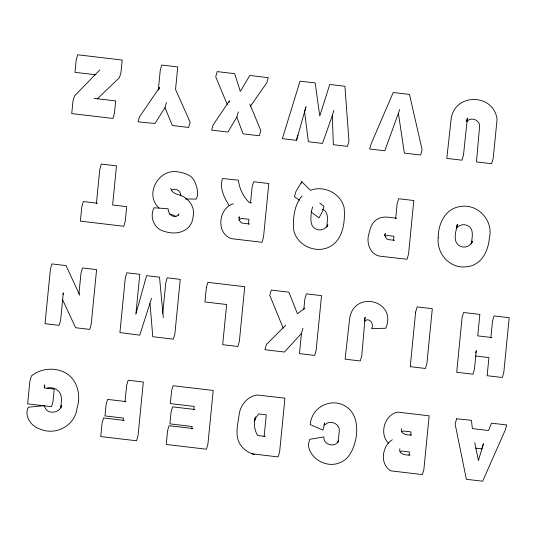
<?xml version="1.0" encoding="UTF-8"?>
<svg xmlns="http://www.w3.org/2000/svg" width="536" height="536" viewBox="0 0 536 536"><rect width="100%" height="100%" fill="white"/><g stroke="black" fill="none" stroke-linecap="round" stroke-linejoin="round"><path stroke-width="0.8" d="M311.443 211.298C310.913 217.361 309.158 226.641 316.635 229.348C320.836 230.996 326.136 229.066 327.838 224.772L327.409 226.252M326.886 227.083C326.953 221.234 329.6 212.43 322.645 209.254M60.602 407.856C61.419 401.96 63.02 394.201 57.319 390.081C54.417 387.87 50.518 387.106 47.007 388.104M78.953 293.808L80.996 273.132L82.49 267.946L96.594 269.615L91.214 324.206L89.713 329.392L75.609 327.724L62.504 299.557M96.433 203.392L99.796 169.249L101.297 164.063L116.48 165.859L112.627 205L126.697 206.662L125.277 221.087L123.783 226.272L80.387 221.14L81.807 206.722L83.308 201.536L97.438 203.204M123.173 420.593L123.421 418.1L104.976 415.916L106.094 404.586L107.589 399.4L126.034 401.578M125.022 401.839L126.637 385.418L128.138 380.232L143.326 382.027L138.047 435.594L136.546 440.78L100.748 436.545L102.068 423.152L103.562 417.966L124.178 420.405M135.863 314.337L139.802 274.325L126.791 272.784L125.29 277.97L119.91 332.568L139.742 335.174L151.541 298.344M158.294 90.216L160.264 70.216L161.758 65.03L177.758 66.926L175.54 89.418L190.139 122.268L188.639 127.454L172.371 125.531L164.974 107.682L166.468 102.497M162.716 313.654L165.738 283.015L167.232 277.829L180.25 279.37L174.87 333.962L173.376 339.147L152.76 336.709L150.047 303.53M191.868 428.894L192.102 426.495L169.912 423.869L171.078 412.037L172.572 406.851L194.87 409.484M193.865 409.725L194.186 406.429L170.321 403.608L171.574 390.905L173.074 385.719L213.207 390.463L207.928 444.029L206.434 449.215L166.294 444.471L167.527 430.884L169.021 425.698L192.886 428.519M248.443 224.215L248.932 219.284L241.334 218.387L238.761 220.129M250.526 203.097L252.121 186.917L253.615 181.731L268.804 183.526L263.524 237.093L262.03 242.279L231.653 238.688C215.613 233.656 218.407 207.988 233.374 203.78M264.127 436.713L266.291 414.804L258.694 413.906L255.906 417.785L254.278 421.39M302.954 328.253L301.46 333.439L299.47 353.626L314.659 355.422L316.153 350.236L321.533 295.638L306.351 293.842L304.85 299.028L303.838 309.305M393.571 240.115L393.953 236.255L387.26 235.465L385.438 236.349M395.689 218.601L397.136 203.921L398.637 198.735L413.819 200.531L408.539 254.098L407.045 259.283L381.297 256.329C370.162 255.484 365.78 242.775 369.056 233.321C370.249 227.947 372.131 222.005 377.324 219.204C383.2 215.546 390.362 217.576 396.707 218.306M410.677 435.198L410.998 431.902L403.407 431.004L401.632 431.681M409.082 455.252L409.41 451.955L401.812 451.057L400.037 451.734M490.875 337.747L492.517 321.124L494.011 315.939L509.2 317.734L503.82 372.326L502.319 377.512L487.137 375.716L488.926 357.572L475.566 355.998M471.198 243.981C472.055 237.91 474.648 228.483 467.137 225.368C463.332 223.72 458.273 224.999 456.283 228.792M337.801 442.736C338.457 438.924 338.94 435.078 339.255 431.225C340.353 423.936 330.183 419.346 325.198 424.606M401.437 428.653C399.896 434.428 407.789 435.299 411.682 434.957M399.843 448.706C398.308 454.481 406.194 455.359 410.094 455.01M136.157 313.071L146.596 275.645L159.507 277.166L163.312 317.58M333.801 110.45L332.307 115.629L333.345 144.7L347.449 146.362L348.949 141.176L344.929 86.269L329.74 84.474L319.764 115.997L315.181 82.953L300.019 81.157L282.365 138.67L296.462 140.338L306.049 106.584M62.886 294.371L63.315 292.884L60.622 320.186L59.128 325.372L45.024 323.704L50.404 269.106L51.905 263.92L66.002 265.588L79.797 295.242M44.12 387.113L44.763 384.888L44.461 387.977L54.223 389.136L53.004 401.491L51.51 406.677L27.644 403.856L29.875 381.197L31.369 376.011C39.054 369.673 49.895 367.642 59.429 370.376C75.77 374.657 81.954 392.922 77.063 407.976C75.415 425.122 56.441 435.788 40.763 429.316C31.671 427.025 23.752 416.452 28.294 407.206L44.495 405.625C45.821 415.092 60.025 413.819 61.68 405.209L61.037 407.427M159.112 89.01L159.54 87.529L139.588 116.674L138.087 121.86L155.011 123.481L164.974 107.682M178.475 215.472L178.903 213.991C174.924 219.887 167.869 214.413 168.13 208.772L154.08 207.767C149.243 216.845 154.12 229.16 164.445 231.378C177.121 235.733 192.143 231.237 193.161 216.001C195.339 206.97 188.511 198.374 180.404 195.231C176.599 194.166 171.466 193.081 170.723 188.377M228.966 102.329L229.395 100.848L213.12 124.948L211.62 130.134L227.894 132.057L236.805 117.069L238.306 111.883M238.862 218.226L239.291 216.745C238.554 219.13 239.746 221.81 241.863 223.07L249.454 223.968M305.835 107.327L304.555 111.769L308.394 141.745L322.498 143.414L332.307 115.629M296.462 140.338L297.962 135.152M301.333 183.171L301.761 181.691L310.418 190.32C323.918 185.054 340.708 193.295 344.105 207.546C345.418 222.018 343.02 241.689 327.456 247.806C313.955 253.072 297.172 244.831 293.775 230.581C292.73 218.835 294.016 205.027 302.15 195.868M312.682 206.842L311.182 212.028L319.041 217.844L322.505 211.472L323.999 206.286L319.804 203.07M254.426 420.653L255.491 416.948C253.535 423.072 254.372 429.939 257.555 435.5L265.146 436.398M398.489 113.893L404.358 153.088L420.633 155.011L422.127 149.825L409.484 94.43L393.216 92.507L371.14 143.802L369.646 148.988L384.835 150.784L399.776 109.445M324.066 425.142L324.709 422.917L323.007 430.12L310.25 424.606C311.892 404.432 336.347 395.387 350.323 410.201C356.802 417.578 357.546 428.291 356.118 437.631C354.015 447.701 349.941 459.205 339.268 462.957C326.116 468.102 309.661 458.776 308.294 444.491L309.788 439.306L323.905 436.9C322.913 445.048 335.777 448.257 338.651 440.532M384.6 235.786L385.243 233.562C384.506 235.86 385.732 238.453 387.843 239.545L394.536 240.336M364.286 320.213L365.137 317.252L361.787 355.777L360.286 360.963L345.104 359.167L349.512 319.751C352.668 289.48 397.605 299.912 385.799 328.233L371.662 328.635C374.476 323.583 368.815 316.535 364.172 321.493M466.521 121.036L467.379 118.074L463.493 155.011L461.998 160.197L446.81 158.401L451.098 119.387C454.166 92.561 494.004 93.123 497.073 119.461L493.16 158.515L491.659 163.701L476.471 161.906L479.573 126.63C480.357 119.937 470.648 116.312 466.742 121.726M456.337 227.907L457.402 224.202C456.096 231.197 451.781 242.587 460.705 246.426C465.221 248.315 471.057 245.957 472.41 241.113L471.767 243.337M475.64 352.943L476.283 350.718L474.474 369.023L472.98 374.208L456.706 372.286L462.086 317.687L463.586 312.501L479.854 314.424L477.743 335.878L491.881 337.546M301.761 181.691L295.932 191.493L294.432 196.679L299.41 200.176M250.212 106.53L266.767 82.832L268.261 77.646L249.823 75.462L240.316 91.442L234.634 73.673L217.207 71.61L215.707 76.795L227.257 104.493M301.46 333.439L284.455 352.025L264.931 349.72L266.425 344.534L285.621 325.252M99.817 69.901L74.45 96.038L72.956 101.224L71.737 113.585L112.955 118.456L114.456 113.27L115.676 100.909L93.974 98.343M97.277 98.919L119.474 77.586L120.969 72.4L122.188 60.039L77.713 54.779L76.213 59.965L74.993 72.327L95.904 74.799M304.944 308.066L297.426 313.734L288.884 292.16L271.25 290.077L269.749 295.262L283.189 328.139M392.265 439.741C382.034 446.073 379.381 464.35 390.932 470.869L422.388 474.588L423.882 469.402L429.162 415.836L397.705 412.117C384.714 414.442 378.918 433.792 388.339 442.964M171.587 190.126C175.674 187.459 181.155 191.191 180.779 195.908M185.396 198.963L196.263 199.077C199.077 193.402 197.02 187.071 194.702 181.637C192.364 175.232 184.806 173.095 178.709 172.029C159.065 167.527 143.782 194.36 159.065 207.995M251.545 202.769L249.213 202.494C243.25 196.538 239.277 188.565 238.406 180.156L222.614 178.515C219.097 187.654 224.189 197.496 228.999 205.234M475.62 448.15L481.931 448.893L483.425 443.708L478.42 460.545L474.749 442.682M252.114 453.831L278.151 456.913L279.651 451.727L284.931 398.161L257.327 395.019C247.471 396.265 240.403 405.075 239.116 414.596C237.897 424.847 233.977 437.215 241.475 446.16C244.764 450.361 249.501 453.342 254.687 454.595M169.664 214.085L174.341 215.472L176.009 216.604M249.816 104.051L260.851 130.59L259.35 135.776L243.083 133.853L236.805 117.069M438.247 237.28C436.217 253.407 449.952 269.193 466.776 266.72C481.395 265.421 488.323 251.009 489.375 237.951C493.676 221.046 478.32 203.626 460.779 206.481C445.677 208.095 438.173 223.525 438.247 237.28M206.367 287.537L204.946 301.956L226.641 304.522L222.681 344.695L237.87 346.49L239.364 341.305L244.744 286.706L207.861 282.351L206.367 287.537M415.628 312.079L410.248 366.678L425.43 368.473L426.931 363.287L432.311 308.689L417.122 306.894L415.628 312.079M456.625 418.79L455.124 423.976L466.367 479.298L482.641 481.221L505.227 430.14L506.721 424.954L491.539 423.159L488.557 430.515L472.35 428.599L471.466 420.318L456.625 418.79"/></g></svg>
